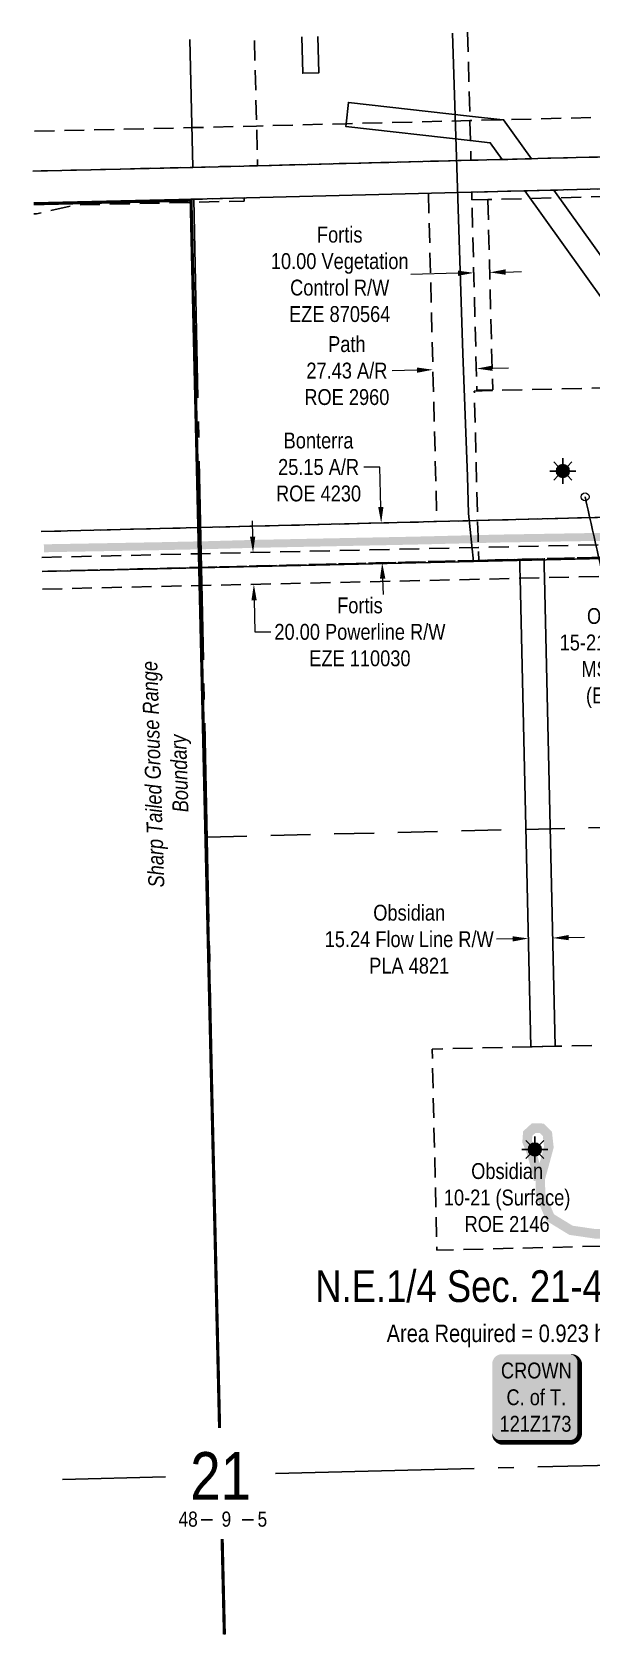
# Model space of a CAD drawing. Extents: x 614938 to 618097, y 5890940 to 5893381.
# Drawn here: x 616419 to 616771, y 5890944 to 5891954 of the extents above; entities that cross this region are included whole.
import ezdxf
from ezdxf.enums import TextEntityAlignment as Align

# ---------------------------------------------------------------- set-up
doc = ezdxf.new("R2010")
doc.units = 0
doc.header["$LTSCALE"] = 5
doc.header["$PDMODE"] = 35
doc.header["$PDSIZE"] = 1
for name, pattern in [('DASHDOT2', [12.7, 6.35, -3.175, 0, -3.175]), ('foc-ACCESSROAD', [3.75, 2.5, -1.25]), ('foc-FLOWLINE', [3.75, 2.5, -1.25]), ('foc-LSD', [8, 5, -3]), ('foc-QUARTERLINE', [33, 25, -3, 2, -3])]:
    doc.linetypes.add(name, pattern=pattern)
doc.layers.get('Defpoints').update_dxf_attribs({"color": 9})
for name, color, linetype in [('10', 1, 'Continuous'), ('9', 3, 'Continuous'), ('AS-OWNER', 7, 'Continuous'), ('AS-POWER', 104, 'foc-POWER'), ('AS-ROADS', 254, 'Continuous'), ('AS-TELUS', 224, 'foc-TEL'), ('AS-WILDLIFE', 131, 'DASHDOT2'), ('C-AR', 13, 'foc-ACCESSROAD'), ('C-RW', 13, 'Continuous'), ('C-SYMBOL', 7, 'Continuous'), ('C-WS', 13, 'foc-ACCESSROAD'), ('C-WS-S', 8, 'Continuous'), ('F-AR', 190, 'foc-ACCESSROAD'), ('F-EZE', 190, 'foc-FLOWLINE'), ('F-RW', 190, 'Continuous'), ('L-AREAREQUIRED', 7, 'Continuous'), ('L-QSEC', 8, 'foc-QUARTERLINE'), ('L-SEC', 7, 'Continuous'), ('L-SECLBL', 7, 'Continuous'), ('L-SECQ', 8, 'foc-QUARTERLINE'), ('L-SECTION-LSD', 7, 'foc-LSD')]:
    doc.layers.add(name, color=color, linetype=linetype)
for name, color, linetype, lineweight in [('C-RW-T', 13, 'Continuous', 9), ('C-WS-T', 13, 'Continuous', 9), ('F-AR-T', 190, 'Continuous', 9), ('F-EZE-T', 190, 'Continuous', 9)]:
    doc.layers.add(name, color=color, linetype=linetype, lineweight=lineweight)
doc.styles.add('100L', font='ARIALN.TTF', dxfattribs={"height": 11})
doc.styles.add('175L', font='ARIALN.TTF', dxfattribs={"height": 20})
doc.styles.add('240', font='ARIALN.TTF', dxfattribs={"height": 30})
doc.styles.add('80', font='ARIALN.TTF', dxfattribs={"height": 10})
doc.styles.add('80CG', font='ARIALN.TTF', dxfattribs={"height": 10})
doc.styles.add('80L', font='ARIALN.TTF', dxfattribs={"height": 10})
doc.styles.add('foc-LtypeFont', font='ARIALN.TTF', dxfattribs={"height": 7.35})
doc.styles.add('SIMPLEX', font='ARIALN.TTF')
doc.linetypes.add('foc-POWER', pattern='A,6,-1,["P",foc-LtypeFont,S=0.2,R=0,X=-0.625,Y=-0.75],-1.24,4', length=12.24)
doc.linetypes.add('foc-TEL', pattern='A,2,-1,["T",foc-LtypeFont,S=0.2,R=0,X=-0.425,Y=-0.75],-1.24,8', length=12.24)
doc.linetypes.add('foc-TEL-NOLINE', pattern='A,0,-2,["T",foc-LtypeFont,S=0.2,R=0,X=-0.425,Y=-0.75],-10.24', length=12.24)
doc.dimstyles.new('Compass 5 000', dxfattribs={"dimscale": 5, "dimtxt": 9, "dimasz": 2, "dimexe": 0.2, "dimexo": 0.0625, "dimgap": 0.5, "dimtad": 0, "dimtih": 1, "dimtoh": 1, "dimzin": 0, "dimdsep": 46, "dimtxsty": '80CG', "dimcen": 0.1, "dimse1": 1, "dimse2": 1, "dimclrd": 256, "dimclrt": 256, "dimaunit": 1, "dimadec": 4, "dimazin": 0, "dimtfac": 0.06, "dimtofl": 0, "dimtmove": 0, "dimatfit": 1, "dimfxl": 0.2, "dimtolj": 1, "dimtzin": 0, "dimlwd": -1, "dimarcsym": 0})

# ---------------------------------------------------------------- blocks, each defined once
blk = doc.blocks.new('L-SECLBL')
at = {"layer": '9', "color": 7}
for p, q in [((-5.1, -27.8), (-12.3, -27.8)), ((20.7, -27.8), (13.5, -27.8))]:
    blk.add_line(p, q, dxfattribs=at)
at = {"layer": '10', "color": 2, "style": 'SIMPLEX'}
blk.add_attdef('SEC', text='', height=30, dxfattribs=at).set_placement((0, 0), align=Align.MIDDLE)
at = {"layer": '10', "color": 5, "style": '80L'}
blk.add_attdef('TWP', text='', height=9.5, dxfattribs=at).set_placement((-14.4, -27.4), align=Align.MIDDLE_RIGHT)
blk.add_attdef('RGE', text='', height=9.5, dxfattribs=at).set_placement((3.6, -27.4), align=Align.MIDDLE_CENTER)
blk.add_attdef('MER', text='', height=9.5, dxfattribs=at).set_placement((23.2, -27.4), align=Align.MIDDLE_LEFT)
blk = doc.blocks.new('*D51')
at = {"layer": 'Defpoints', "color": 0, "transparency": 16777216}
for p in [(616656, 5891628.1), (616558.7, 5891605.9), (616656.4, 5891608.1)]:
    blk.add_point(p, dxfattribs=at)
at = {"layer": 'F-EZE-T', "transparency": 16777216}
for p, q in [((616558, 5891635.9), (616557.8, 5891645.9)), ((616558.9, 5891595.9), (616559.3, 5891575.9)), ((616559.3, 5891575.9), (616569.3, 5891575.9))]:
    blk.add_line(p, q, dxfattribs=at)
for points in [[(616559.6, 5891635.9), (616556.3, 5891635.8), (616558.2, 5891625.9)], [(616560.5, 5891595.9), (616557.2, 5891595.8), (616558.7, 5891605.9)]]:
    blk.add_solid(points, dxfattribs=at)
at = {"layer": 'F-EZE-T', "transparency": 16777216, "insert": (616625.4, 5891575.9), "char_height": 10, "attachment_point": 5, "style": '80CG'}
blk.add_mtext('\\A1;Fortis\\P20.00 Powerline R/W\\PEZE 110030', dxfattribs=at)
blk = doc.blocks.new('*D54')
at = {"layer": 'Defpoints', "color": 0, "transparency": 16777216}
for p in [(616697, 5891802), (616697.4, 5891788.4), (616707.4, 5891788.7)]:
    blk.add_point(p, dxfattribs=at)
at = {"layer": 'F-EZE-T', "transparency": 16777216}
for p, q in [((616687, 5891801.7), (616657.5, 5891801)), ((616717, 5891802.5), (616727, 5891802.8))]:
    blk.add_line(p, q, dxfattribs=at)
for points in [[(616687, 5891803.4), (616687.1, 5891800.1), (616697, 5891802)], [(616717, 5891804.2), (616717.1, 5891800.8), (616707, 5891802.3)]]:
    blk.add_solid(points, dxfattribs=at)
at = {"layer": 'F-EZE-T', "transparency": 16777216, "insert": (616612.7, 5891801), "char_height": 10, "attachment_point": 5, "style": '80CG'}
blk.add_mtext('\\A1;Fortis\\P10.00 Vegetation\\PControl R/W\\PEZE 870564', dxfattribs=at)
blk = doc.blocks.new('*D57')
at = {"layer": 'C-RW-T', "transparency": 16777216}
for p, q in [((616756.7, 5891383.5), (616766.7, 5891383.7)), ((616721.4, 5891382.7), (616711.4, 5891382.4))]:
    blk.add_line(p, q, dxfattribs=at)
for points in [[(616721.4, 5891384.3), (616721.5, 5891381), (616731.4, 5891382.9)], [(616756.6, 5891385.1), (616756.7, 5891381.8), (616746.7, 5891383.2)]]:
    blk.add_solid(points, dxfattribs=at)
at = {"layer": 'Defpoints', "color": 0, "transparency": 16777216}
for p in [(616731.1, 5891395.9), (616746.4, 5891396.3), (616731.4, 5891382.9)]:
    blk.add_point(p, dxfattribs=at)
at = {"layer": 'C-RW-T', "transparency": 16777216, "insert": (616656.4, 5891382.4), "char_height": 10, "attachment_point": 5, "style": '80CG'}
blk.add_mtext('\\A1;Obsidian\\P15.24 Flow Line R/W\\PPLA 4821', dxfattribs=at)
blk = doc.blocks.new('*D41')
at = {"layer": 'Defpoints', "color": 0, "transparency": 16777216}
for p in [(616671.3, 5891741), (616672.3, 5891702), (616699.8, 5891702.7)]:
    blk.add_point(p, dxfattribs=at)
at = {"layer": 'F-AR-T', "transparency": 16777216}
for p, q in [((616661.3, 5891740.8), (616645.7, 5891740.4)), ((616708.8, 5891742), (616718.8, 5891742.2))]:
    blk.add_line(p, q, dxfattribs=at)
for points in [[(616661.3, 5891742.4), (616661.4, 5891739.1), (616671.3, 5891741)], [(616708.7, 5891743.6), (616708.8, 5891740.3), (616698.8, 5891741.7)]]:
    blk.add_solid(points, dxfattribs=at)
at = {"layer": 'F-AR-T', "transparency": 16777216, "insert": (616617.2, 5891740.4), "char_height": 10, "attachment_point": 5, "style": '80CG'}
blk.add_mtext('\\A1;Path\\P27.43 A/R\\PROE 2960', dxfattribs=at)
blk = doc.blocks.new('GAS')
h = blk.add_hatch(color=255)
h.dxf.hatch_style = 1
edge = h.paths.add_edge_path()
edge.add_arc((0, 0), 0.9, 0, 360)
for p, q in [((-0.81, 0), (-1.62, 0)), ((-0.57, 0.57), (-1.14, 1.14)), ((0, 0.81), (0, 1.62)), ((0.57, 0.57), (1.14, 1.14)), ((1.62, 0), (0.81, 0)), ((-0.57, -0.57), (-1.14, -1.14)), ((0, -0.81), (0, -1.62)), ((1.14, -1.14), (0.57, -0.57))]:
    blk.add_line(p, q)
blk.add_circle((0, 0), 0.8)
blk = doc.blocks.new('*U64')
h = blk.add_hatch(color=255)
edge = h.paths.add_edge_path()
edge.add_line((-21.5, -28.5), (21.5, -28.5))
edge.add_arc((21.5, -22.5), 6, 270, 360)
edge.add_line((27.5, -22.5), (27.5, 21))
edge.add_arc((21.5, 21), 6, 0, 90)
edge.add_line((21.5, 27), (-21.5, 27))
edge.add_arc((-21.5, 21), 6, 90, 180)
edge.add_line((-27.5, 21), (-27.5, -22.5))
edge.add_arc((-21.5, -22.5), 6, 180, 270)
at = {"color": 14, "flags": 128}
blk.add_lwpolyline([(-21.5, -28.5, 3, 3, 0), (21.5, -28.5, 3, 3, 0.414214), (27.5, -22.5, 3, 3, 0), (27.5, 21, 3, 0, 0.414214), (21.5, 27, 0, 0, 0), (-21.5, 27, 0, 0, 0.414214), (-27.5, 21, 0, 0, 0), (-27.5, -22.5, 0, 3, 0.414214)], format="xyseb", close=True, dxfattribs=at)
blk.add_lwpolyline([(-19.1, -18.5, 0, 7.5, 0), (0, 0, 0, 0, 0)], format="xyseb", dxfattribs=at)
at = {"color": 14, "style": '80'}
blk.add_attdef('ENTER_TEXT_001', (-26.8, -4.9), '', height=10, dxfattribs=at)
blk = doc.blocks.new('*D67')
at = {"layer": 'Defpoints', "color": 0, "transparency": 16777216}
for p in [(616620.1, 5891644.1), (616638.8, 5891644.5), (616620.7, 5891619)]:
    blk.add_point(p, dxfattribs=at)
at = {"layer": 'F-AR-T', "transparency": 16777216}
for p, q in [((616637.9, 5891679.7), (616627.9, 5891679.7)), ((616638.6, 5891654.5), (616637.9, 5891679.7)), ((616639.7, 5891609.4), (616640, 5891599.4))]:
    blk.add_line(p, q, dxfattribs=at)
for points in [[(616640.2, 5891654.6), (616636.9, 5891654.5), (616638.8, 5891644.5)], [(616641.4, 5891609.5), (616638, 5891609.4), (616639.4, 5891619.4)]]:
    blk.add_solid(points, dxfattribs=at)
at = {"layer": 'F-AR-T', "transparency": 16777216, "insert": (616599.4, 5891679.7), "char_height": 10, "attachment_point": 5, "style": '80CG'}
blk.add_mtext('\\A1;Bonterra\\P25.15 A/R\\PROE 4230', dxfattribs=at)

msp = doc.modelspace()

# ---------------------------------------------------------------- linework, layer by layer
at = {"layer": 'AS-POWER', "flags": 128}
for points in [[(616696.835, 5891620.232), (616693.666, 5891650.484), (616693.053, 5891673.677), (616690.197, 5891751.228), (616683.583, 5891952.87)], [(616425.488, 5891613.927), (616696.835, 5891620.232), (616751.76, 5891621.488), (616796.824, 5891622.489), (616841.775, 5891623.698), (616886.801, 5891624.668), (617140.467, 5891630.163)]]:
    msp.add_lwpolyline(points, dxfattribs=at)
at = {"layer": 'AS-ROADS', "flags": 128}
for points, const_width in [([(616426.667, 5891628.579), (616498.46, 5891629.879), (616528.914, 5891630.526), (616559.129, 5891631.364), (616658.862, 5891633.383), (616712.824, 5891634.705), (616773.529, 5891635.711), (616814.639, 5891636.531), (616844.637, 5891637.329), (616891.503, 5891638.039), (616921.878, 5891638.756), (616952.876, 5891639.561), (616983.27, 5891640.211), (617043.947, 5891641.768), (617068.237, 5891643.484), (617092.627, 5891653.153), (617109.577, 5891668.984), (617122.216, 5891686.726), (617134.454, 5891709.776), (617140.939, 5891728.863), (617146.249, 5891758.553), (617145.081, 5891832.083), (617143.135, 5891862.169)], 4.998), ([(616788.424, 5891196.849), (616773.325, 5891196.952), (616758.128, 5891199.169), (616745.102, 5891207.164), (616738.954, 5891221.381), (616738.843, 5891231.823), (616741.578, 5891241.673), (616744.221, 5891251.516), (616743.322, 5891259.805), (616739.781, 5891263.407), (616734.678, 5891263.491), (616730.929, 5891260.051), (616730.57, 5891254.949), (616732.492, 5891250.303), (616734.095, 5891245.389), (616735.481, 5891240.539), (616736.673, 5891235.67), (616737.686, 5891230.732)], 5.998)]:
    msp.add_lwpolyline(points, dxfattribs=dict(at, const_width=const_width))
at = {"layer": 'AS-TELUS', "linetype": 'foc-TEL-NOLINE', "flags": 128}
msp.add_lwpolyline([(616424.92, 5891639.119), (617137.788, 5891657.131)], dxfattribs=at)
at = {"layer": 'AS-WILDLIFE', "const_width": 2, "flags": 128}
for points in [[(616420.266, 5891845.461), (616519.187, 5891847.753), (616537.149, 5891074.7)], [(616538.775, 5891004.719), (616540.168, 5890944.77)]]:
    msp.add_lwpolyline(points, dxfattribs=at)
at = {"layer": 'C-AR', "flags": 128}
msp.add_lwpolyline([(616424.92, 5891639.119), (616523.972, 5891641.624), (616671.982, 5891645.368), (616699.423, 5891646.061), (616806.066, 5891648.774), (616872.321, 5891650.446), (616890.697, 5891650.909), (616908.809, 5891651.367), (617050.452, 5891654.934), (617067.096, 5891655.354), (617067.719, 5891630.197), (617051.051, 5891629.777), (616926.472, 5891626.631), (616908.361, 5891626.171), (616889.984, 5891625.715), (616806.743, 5891623.633), (616741.198, 5891621.99), (616725.954, 5891621.609), (616700.231, 5891620.964), (616524.554, 5891616.55), (616425.485, 5891614.055)], dxfattribs=at)
at = {"layer": 'C-RW'}
msp.add_lwpolyline([(616598.998, 5891950.868), (616599.472, 5891927.87), (616589.419, 5891927.664), (616588.945, 5891950.63)], dxfattribs=at)
msp.add_lwpolyline([(616741.472, 5891610.019), (616748.232, 5891315.066), (616732.988, 5891314.707), (616726.227, 5891609.673), (616726.07, 5891616.53), (616725.954, 5891621.609), (616741.198, 5891621.99), (616741.315, 5891616.884), (616741.472, 5891610.019)], close=True, dxfattribs=at)
at = {"layer": 'C-WS', "flags": 128}
msp.add_lwpolyline([(616725.954, 5891621.609), (616700.231, 5891620.964), (616699.97, 5891629.077), (616699.75, 5891635.918), (616699.423, 5891646.061), (616697.347, 5891727.587), (616707.349, 5891727.838), (616803.976, 5891730.267), (616806.066, 5891648.774), (616806.531, 5891631.489), (616806.743, 5891623.633), (616741.198, 5891621.99), (616725.954, 5891621.609)], close=True, dxfattribs=at)
msp.add_lwpolyline([(617342.154, 5891223.149), (617164.053, 5891218.744), (617057.452, 5891216.159), (616800.368, 5891209.857), (616800.145, 5891219.356), (616797.869, 5891316.232), (616748.232, 5891315.066), (616732.988, 5891314.707), (616670.822, 5891313.247), (616673.797, 5891186.633), (617342.647, 5891203.042)], dxfattribs=at)
at = {"layer": 'F-AR', "flags": 128}
for points in [[(616693.154, 5891953.596), (616694.5, 5891900.756), (616694.573, 5891897.869), (616694.892, 5891885.38), (616695.21, 5891872.875), (616561.067, 5891869.467), (616560.432, 5891894.453), (616559.008, 5891950.36)], [(616424.92, 5891639.119), (616523.972, 5891641.624), (616671.982, 5891645.368), (616699.423, 5891646.061), (616806.066, 5891648.774), (616872.321, 5891650.446), (616890.697, 5891650.909), (616908.809, 5891651.367), (617050.452, 5891654.934), (617065.745, 5891655.32), (617137.788, 5891657.131), (617136.008, 5891726.484), (617132.654, 5891859.002), (617132.531, 5891863.892), (617152.656, 5891864.406), (617152.779, 5891859.515), (617156.135, 5891727.032), (617157.343, 5891679.311), (617158.53, 5891632.479), (617153.398, 5891632.35), (617148.936, 5891632.238), (617066.194, 5891630.159), (617051.051, 5891629.777), (616926.472, 5891626.631), (616908.361, 5891626.171), (616889.984, 5891625.715), (616806.743, 5891623.633), (616741.198, 5891621.99), (616725.954, 5891621.609), (616700.231, 5891620.964), (616524.554, 5891616.55), (616425.485, 5891614.055)]]:
    msp.add_lwpolyline(points, dxfattribs=at)
at = {"layer": 'F-EZE', "flags": 128}
for points in [[(616420.781, 5891891.112), (616519.66, 5891893.415), (616560.432, 5891894.453), (616616.801, 5891895.889), (616694.573, 5891897.869), (616715.425, 5891898.399), (616715.889, 5891898.411), (616777.274, 5891899.973), (616792.278, 5891900.355), (617033.296, 5891906.494), (617044.637, 5891906.784), (617121.392, 5891908.739), (617131.395, 5891908.994), (617146.519, 5891909.378), (617151.52, 5891909.506), (617152.12, 5891909.521), (617162.122, 5891909.775), (617325.355, 5891913.932), (617325.962, 5891888.946), (617162.752, 5891884.78), (617152.75, 5891884.525), (617152.15, 5891884.509), (617147.149, 5891884.382), (617132.025, 5891883.997), (617118.15, 5891883.643), (617058.326, 5891882.117), (617046.984, 5891881.828), (616792.898, 5891875.359), (616777.894, 5891874.977), (616733.409, 5891873.846), (616715.012, 5891873.378), (616695.21, 5891872.875), (616561.067, 5891869.467), (616520.251, 5891868.431), (616421.349, 5891866.127)], [(616420.254, 5891845.994), (616519.175, 5891848.292), (616552.639, 5891849.14), (616552.555, 5891847.237), (616519.219, 5891846.391), (616445.989, 5891844.731), (616422.025, 5891839.135), (616420.409, 5891839.096)], [(616668.495, 5891852.09), (616673.759, 5891645.412)]]:
    msp.add_lwpolyline(points, dxfattribs=at)
for points in [[(616705.849, 5891848.135), (616695.847, 5891847.88), (616695.722, 5891852.771), (616705.725, 5891853.025), (616729.159, 5891853.621), (616747.543, 5891854.088), (616778.38, 5891854.873), (616793.383, 5891855.254), (617058.008, 5891861.993), (617069.346, 5891862.282), (617109.307, 5891863.3), (617125.466, 5891863.712), (617132.531, 5891863.893), (617132.56, 5891862.712), (617132.654, 5891859.002), (617123.352, 5891858.765), (617107.159, 5891858.352), (617072.016, 5891857.456), (617060.679, 5891857.167), (616793.501, 5891850.363), (616778.497, 5891849.982), (616750.972, 5891849.282), (616732.587, 5891848.815), (616705.849, 5891848.135)], [(616708.899, 5891728.306), (616698.897, 5891728.055), (616695.847, 5891847.88), (616695.722, 5891852.772), (616705.725, 5891853.026), (616705.849, 5891848.135), (616708.899, 5891728.306)]]:
    msp.add_lwpolyline(points, close=True, dxfattribs=at)
at = {"layer": 'F-RW'}
msp.add_lwpolyline([(616694.397, 5891900.752), (616715.322, 5891898.396), (616715.786, 5891898.408), (616733.306, 5891873.842), (616714.909, 5891873.374), (616707.342, 5891883.963), (616694.789, 5891885.377), (616616.508, 5891894.191), (616616.698, 5891895.885), (616618.211, 5891909.331), (616694.397, 5891900.752)], close=True, dxfattribs=at)
at = {"layer": 'F-RW', "flags": 128}
msp.add_lwpolyline([(616747.427, 5891854.099), (616949.969, 5891570.941), (617340.929, 5891273.502), (617341.355, 5891254.036), (616938.915, 5891560.208), (616729.031, 5891853.631)], close=True, dxfattribs=at)
at = {"layer": 'L-QSEC'}
msp.add_line((616572.31, 5891046.026), (617345.993, 5891065.3), dxfattribs=at)
at = {"layer": 'L-SEC'}
for p, q in [((616520.215, 5891868.433), (617325.962, 5891888.949)), ((616419.8, 5891866.1), (616520.26, 5891868.434)), ((616420.254, 5891845.993), (616520.727, 5891848.327))]:
    msp.add_line(p, q, dxfattribs=at)
at = {"layer": 'L-SEC', "flags": 128}
msp.add_lwpolyline([(617326.45, 5891868.843), (616520.88, 5891848.331)], dxfattribs=at)
at = {"layer": 'L-SECQ', "flags": 128}
for points in [[(616520.388, 5891868.436), (616518.487, 5891948.963)], [(616520.88, 5891848.331), (616537.131, 5891074.7)], [(616438.382, 5891042.288), (616503.074, 5891043.861)], [(616538.755, 5891004.719), (616540.147, 5890944.77)]]:
    msp.add_lwpolyline(points, dxfattribs=at)
at = {"layer": 'L-SECTION-LSD', "flags": 128}
msp.add_lwpolyline([(616529.315, 5891446.757), (617336.239, 5891466.37)], dxfattribs=at)

# ---------------------------------------------------------------- block references
at = {"layer": 'AS-OWNER'}
ref = msp.add_blockref('*U64', (616736.138, 5891094.122), dxfattribs=dict(at, xscale=0.99963409, yscale=0.99963409, zscale=0.99963409))
ref.add_attrib('ENTER_TEXT_001', 'CROWN', (616714.086, 5891105.89), dxfattribs={"layer": '0', "color": 14, "height": 9.9963, "style": '80'})
ref.add_attrib('ENTER_TEXT_002', 'C. of T.', (616717.58, 5891089.052), dxfattribs={"layer": '0', "color": 14, "height": 9.9963, "style": '80'})
ref.add_attrib('ENTER_TEXT_003', '121Z173', (616713.193, 5891072.351), dxfattribs={"layer": '0', "color": 14, "height": 9.9963, "style": '80'})
at = {"layer": 'C-WS-S', "color": 3}
for p, xscale, yscale, zscale in [((616753.014, 5891677.224), 5.000000000000075, 5.000000000000075, 5.000000000000075), ((616753.014, 5891677.224), 5.000000000000043, 5.000000000000043, 5.000000000000043), ((616735.388, 5891250.049), 4.998170450000013, 4.998170450000013, 4.998170450000013)]:
    msp.add_blockref('GAS', p, dxfattribs=dict(at, xscale=xscale, yscale=yscale, zscale=zscale))
at = {"layer": 'L-SECLBL'}
msp.add_blockref('L-SECLBL', (616537.827, 5891044.707), dxfattribs=at).add_auto_attribs({'SEC': '21', 'TWP': '48', 'RGE': '9', 'MER': '5'})

# ---------------------------------------------------------------- texts
at = {"layer": 'C-SYMBOL', "color": 3, "style": '175L'}
msp.add_text('N.E.1/4 Sec. 21-48-9-W.5M.', height=20, dxfattribs=at).set_placement((616741.18, 5891147.986), align=Align.BOTTOM_CENTER)
at = {"layer": 'C-WS-T', "char_height": 9.99621, "width": 78.96499, "attachment_point": 5, "style": '80CG'}
for s, insert in [('\\A1;Obsidian\\P15-21 (Surface)\\PMSL 8409\\P(Expired)', (616790.783, 5891559.435)), ('\\A1;Obsidian\\P10-21 (Surface)\\PROE 2146', (616717.977, 5891219.726))]:
    msp.add_mtext(s, dxfattribs=dict(at, insert=insert))
at = {"layer": 'L-AREAREQUIRED', "color": 5, "style": '100L'}
msp.add_text('Area Required = 0.923 ha  2.28 Ac.', height=11, dxfattribs=at).set_placement((616741.18, 5891125.486), align=Align.BOTTOM_CENTER)

# ---------------------------------------------------------------- dimensions: what is measured, and where the dimension line sits
at = {"layer": 'C-RW-T'}
dim = msp.add_aligned_dim(p1=(616746.371, 5891396.275), p2=(616731.127, 5891395.926), distance=13.03, text='Obsidian\\P15.24 Flow Line R/W\\PPLA 4821', dimstyle='Compass 5 000', dxfattribs=at)
dim.commit()
dim.dimension.update_dxf_attribs({"geometry": '*D57', "text_midpoint": (616656.43, 5891382.441)})
at = {"layer": 'F-AR-T'}
dim = msp.add_linear_dim(base=(616671.327, 5891741.011), p1=(616699.755, 5891702.733), p2=(616672.317, 5891702.036), angle=181.454926, text='Path\\P27.43 A/R\\PROE 2960', dimstyle='Compass 5 000', dxfattribs=at)
dim.commit()
dim.dimension.update_dxf_attribs({"geometry": '*D41', "text_midpoint": (616617.192, 5891740.361), "dimtype": 161})
at = {"layer": 'F-AR-T', "color": 3}
dim = msp.add_linear_dim(base=(616638.811, 5891644.528), p1=(616620.693, 5891618.966), p2=(616620.059, 5891644.054), angle=91.449008, text='Bonterra\\P25.15 A/R\\PROE 4230', dimstyle='Compass 5 000', dxfattribs=at)
dim.commit()
dim.dimension.update_dxf_attribs({"geometry": '*D67', "text_midpoint": (616599.398, 5891679.714), "dimtype": 161})
at = {"layer": 'F-EZE-T'}
for base, p1, p2, angle, text, picture, middle in [((616697.015, 5891801.997), (616707.362, 5891788.656), (616697.36, 5891788.402), 181.454504, 'Fortis\\P10.00 Vegetation\\PControl R/W\\PEZE 870564', '*D54', (616612.677, 5891800.993)), ((616558.656, 5891605.884), (616655.994, 5891628.083), (616656.446, 5891608.095), 271.295378, 'Fortis\\P20.00 Powerline R/W\\PEZE 110030', '*D51', (616625.422, 5891575.864))]:
    dim = msp.add_linear_dim(base=base, p1=p1, p2=p2, angle=angle, text=text, dimstyle='Compass 5 000', dxfattribs=at)
    dim.commit()
    dim.dimension.update_dxf_attribs({"geometry": picture, "text_midpoint": middle, "dimtype": 161})

# ---------------------------------------------------------------- leaders
at = {"layer": 'C-WS-T', "path_type": 1}
msp.add_leader([(616766.996, 5891660.985), (616782.131, 5891593.899)], dimstyle='Compass 5 000', override={"dimasz": 1, "dimgap": 0.5, "dimtad": 0, "dimldrblk": 'DotBlank'}, dxfattribs=at)

# ---------------------------------------------------------------- next in the draw order: texts
at = {"layer": 'AS-WILDLIFE', "insert": (616505.026, 5891486.606), "char_height": 10, "attachment_point": 5, "rotation": 91.814157, "style": '240', "bg_fill": 2}
msp.add_mtext_dynamic_manual_height_columns('{\\fArial Narrow|b0|i1|c0|p34;Sharp Tailed Grouse Range Boundary}', width=142.46016, gutter_width=45, heights=[0], dxfattribs=at)

# ---------------------------------------------------------------- next in the draw order: linework, layer by layer
at = {"layer": 'F-EZE', "flags": 128}
msp.add_lwpolyline([(616425.287, 5891622.856), (616524.356, 5891625.107), (616699.97, 5891629.077), (616806.531, 5891631.489), (616884.597, 5891633.257), (616903.005, 5891633.674), (616921.15, 5891634.086), (617050.879, 5891637.028), (617066.065, 5891637.373), (617153.24, 5891639.352), (617153.398, 5891632.35), (617153.692, 5891619.365), (617148.71, 5891619.252), (617149.164, 5891599.44), (617153.418, 5891413.932), (617153.865, 5891394.435), (617155.385, 5891328.203), (617156.683, 5891328.236), (617159.282, 5891328.303), (617159.392, 5891324.264), (617159.538, 5891318.309), (617155.641, 5891318.21), (617156.123, 5891303.366), (617156.772, 5891283.398), (617158.89, 5891217.718), (617159.204, 5891208.463), (617342.36, 5891213.226), (617342.67, 5891201.918), (617342.88, 5891193.24), (617160.79, 5891188.51), (617139.734, 5891187.957), (617139.445, 5891197.246), (617138.911, 5891217.249), (617136.234, 5891323.719), (617134.075, 5891409.508), (617133.575, 5891429.052), (617128.723, 5891618.8), (617066.423, 5891617.335), (617050.417, 5891617.022), (616935.195, 5891614.408), (616917.051, 5891613.996), (616898.643, 5891613.579), (616741.472, 5891610.019), (616726.227, 5891609.673), (616524.819, 5891605.119), (616425.738, 5891602.867)], dxfattribs=at)

doc.saveas('drawing.dxf')
